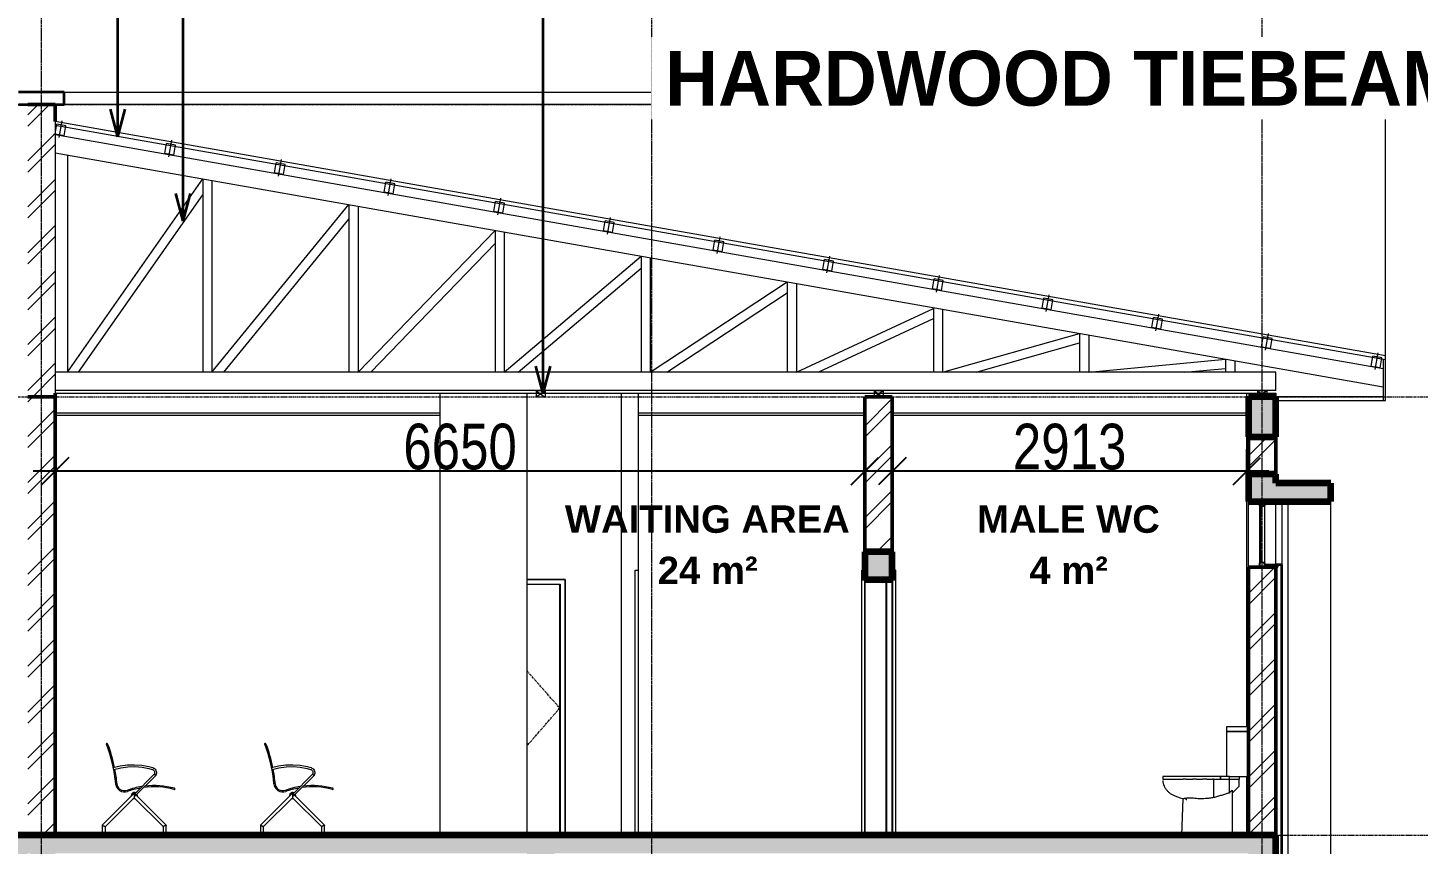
# Model space of a CAD drawing. Header units: millimetres. Extents: x -35190 to 411743, y -233114 to 23872.
# Drawn here: x 113218 to 124636, y -212861 to -206156 of the extents above; entities that cross this region are included whole.
import ezdxf

# ---------------------------------------------------------------- set-up
doc = ezdxf.new("R2010")
doc.units = ezdxf.units.MM
doc.linetypes.add('Centre', pattern=[31.75, 6.35, -4.7625, 15.875, -4.7625])
doc.linetypes.add('Grid Line', pattern=[22.225, 12.7, -3.175, 3.175, -3.175])
for name, color, linetype, lineweight in [('A-ANNO-DIMS', 211, 'Continuous', 9), ('A-AREA-IDEN', 2, 'Continuous', 9), ('A-DETL-GENF', 92, 'Continuous', 18), ('A-DETL-THIN', 151, 'Continuous', 18), ('A-DOOR', 31, 'Continuous', 18), ('A-DOOR-FRAM', 31, 'Continuous', 18), ('A-FLOR-LEVL', 51, 'Continuous', 18), ('A-GLAZ', 151, 'Continuous', 18), ('A-GLAZ-SILL', 1, 'Continuous', 18), ('A-WALL', 113, 'Continuous', 18), ('A-WALL-PATT', 111, 'Continuous', 18), ('G-ANNO-TEXT', 231, 'Continuous', 9), ('I-FURN', 30, 'Continuous', 18), ('P-SANR-FIXT', 6, 'Continuous', 18), ('Q-CASE', 31, 'Continuous', 18), ('S-GRID', 1, 'Continuous', 9)]:
    doc.layers.add(name, color=color, linetype=linetype, lineweight=lineweight)
doc.styles.add('Arial_3', font='arial.ttf', dxfattribs={"width": 0.8, "height": 375})
doc.styles.add('Arial_B', font='arialbd.ttf', dxfattribs={"height": 225})
doc.styles.add('Tempus Sans ITC_B', font='', dxfattribs={"height": 300})
doc.styles.get('Tempus Sans ITC_B').set_extended_font_data('Tempus Sans ITC', bold=True)
doc.dimstyles.new('main_4_5mm', dxfattribs={"dimscale": 304.8, "dimtxt": 382.597275, "dimasz": 0.738189, "dimexe": 0.590551, "dimexo": 0.0625, "dimgap": 0.024606, "dimtad": 1, "dimdec": 0, "dimzin": 0, "dimdsep": 46, "dimtxsty": 'Arial_3', "dimblk1": 'OBLIQUE', "dimblk2": 'OBLIQUE', "dimsah": 1, "dimcen": 0.09, "dimdle": 0.590551, "dimazin": 0, "dimtfac": 1, "dimtdec": 4, "dimtix": 1, "dimtmove": 0, "dimatfit": 3, "dimfxl": 0.590551, "dimfxlon": 1, "dimtvp": 1, "dimtolj": 1, "dimtzin": 0, "dimarcsym": 2})
pattern_1 = [(45, (95014.18, -213760.84), (-188.5854, 188.5854), []), (45, (95014.18, -213475.09), (-188.5854, 188.5854), [])]

# ---------------------------------------------------------------- blocks, each defined once
blk = doc.blocks.new('Casework 1 - Casework 1-478824-Section 3')
at = {"layer": 'Q-CASE'}
for p, q in [((41449, 10170), (41449, 10670)), ((41499, 10690), (41499, 10170)), ((41549, 4200), (41549, 10690))]:
    blk.add_line(p, q, dxfattribs=at)
at = {"layer": 'Q-CASE', "lineweight": 35}
for p, q in [((41499, 10170), (41449, 10170)), ((41449, 10170), (41449, 7950)), ((41499, 6940), (41499, 10170))]:
    blk.add_line(p, q, dxfattribs=at)
blk = doc.blocks.new('Double - Offset 1 - 1200 x 2100mm Sgl Swing-V86-Section 3')
at = {"layer": 'A-DOOR'}
for p, q in [((35568, 10007), (35299, 10007)), ((35568, 7956), (35568, 10007)), ((35299, 7956), (35568, 7956))]:
    blk.add_line(p, q, dxfattribs=at)
at = {"layer": 'A-DOOR', "linetype": 'Centre'}
for p, q in [((35568, 8993), (35299, 9298)), ((35299, 8683), (35568, 8993))]:
    blk.add_line(p, q, dxfattribs=at)
at = {"layer": 'A-DOOR-FRAM'}
for p, q in [((35611, 10050), (35299, 10050)), ((35611, 7950), (35611, 10050)), ((35299, 10010), (35571, 10010)), ((35571, 10010), (35571, 7950))]:
    blk.add_line(p, q, dxfattribs=at)
blk = doc.blocks.new('Waitiing_Room_Seat_-_3St_3749 - Three Seater-552475-Section 3')
at = {"layer": 'I-FURN'}
for p, q in [((32238, 8449), (32069, 8280)), ((32079, 8270), (32250, 8440)), ((32074, 8293), (31811, 8030)), ((31836, 8020), (32074, 8257)), ((32336, 8030), (32074, 8293)), ((32074, 8257), (32311, 8020)), ((31811, 8030), (31811, 7950)), ((31836, 7950), (31836, 8020)), ((32311, 8020), (32311, 7950)), ((32336, 7950), (32336, 8030))]:
    blk.add_line(p, q, dxfattribs=at)
at = {"layer": 'I-FURN', "flags": 128}
for points in [[(31901, 8504), (31958, 8518), (32017, 8526), (32076, 8528), (32135, 8523), (32194, 8512), (32225, 8504)], [(31905, 8489), (31962, 8503), (32020, 8511), (32078, 8513), (32137, 8508), (32194, 8497), (32221, 8489)], [(32221, 8489), (32227, 8487), (32232, 8482), (32237, 8477), (32239, 8471), (32241, 8464), (32240, 8458), (32239, 8453), (32238, 8449)], [(32225, 8504), (32233, 8500), (32240, 8496), (32246, 8490), (32251, 8483), (32254, 8475), (32256, 8467), (32256, 8459), (32254, 8451), (32250, 8440)]]:
    blk.add_lwpolyline(points, dxfattribs=at)
at = {"layer": 'I-FURN'}
for centre, radius, start, end in [((31849, 8698), 5, 111.7381, 171.7381), ((31849, 8698), 5, 111.7381, 171.7381), ((31849, 8698), 5, 111.7381, 171.7381), ((31849, 8698), 5, 21.7381, 201.7381), ((31849, 8698), 5, 111.7381, 171.7381), ((30817, 8286), 1107, 4.385, 21.7381), ((30817, 8286), 1117, 11.3371, 21.7381), ((30817, 8286), 1117, 4.385, 10.5638), ((31993, 8377), 72.8, 184.385, 289.8656), ((31993, 8377), 62.8, 184.385, 289.8656), ((32237, 7700), 656, 98.8765, 109.8656), ((32237, 7700), 646, 100.0938, 109.8656), ((32237, 7700), 646, 75.2727, 97.8385), ((32237, 7700), 656, 75.2727, 96.6426), ((32074, 8275), 25, 62.2954, 180), ((32074, 8275), 25, 180, 195), ((32074, 8275), 25, 255, 285), ((32074, 8275), 25, 0, 27.6553), ((32074, 8275), 25, 345, 0), ((32403, 8330), 5, 255.2727, 75.2727), ((32403, 8330), 5, 300.2727, 0.2727), ((32403, 8330), 5, 300.2727, 0.2727), ((32403, 8330), 5, 300.2727, 0.2727), ((32403, 8330), 5, 300.2727, 0.2727)]:
    blk.add_arc(centre, radius, start, end, dxfattribs=at)
for points in [[(31903, 8496), (31903, 8497), (31903, 8498), (31902, 8499), (31902, 8501), (31902, 8502), (31901, 8503), (31901, 8503), (31901, 8504), (31901, 8504), (31901, 8504)], [(31905, 8489), (31905, 8489), (31905, 8489), (31905, 8490), (31905, 8490), (31905, 8491), (31905, 8492), (31904, 8494), (31904, 8495), (31903, 8496), (31903, 8496)]]:
    blk.add_open_spline(points, degree=3, dxfattribs=at)
for points, knots in [([(32244, 8445), (32243, 8445), (32242, 8446), (32241, 8447), (32240, 8447), (32240, 8448), (32239, 8448), (32238, 8449), (32238, 8449), (32238, 8449)], [-1, -1, -1, -1, -0.9166667, -0.875, -0.8333333, -0.7916667, -0.75, -0.6666667, -0.5555556, -0.5555556, -0.5555556, -0.5555556]), ([(32250, 8440), (32249, 8440), (32249, 8441), (32248, 8441), (32247, 8442), (32246, 8443), (32244, 8444), (32244, 8445)], [-0.4444444, -0.4444444, -0.4444444, -0.4444444, -0.3333333, -0.2222222, -0.1666667, -0.1111111, 0, 0, 0, 0]), ([(32074, 8293), (32074, 8293), (32074, 8292), (32074, 8291), (32074, 8290), (32074, 8289), (32074, 8288), (32074, 8287), (32074, 8286), (32074, 8284), (32074, 8283), (32074, 8281), (32074, 8279), (32074, 8277), (32074, 8275)], [0.5, 0.5, 0.5, 0.5, 0.5833333, 0.625, 0.6666667, 0.7083333, 0.7291667, 0.75, 0.7916667, 0.8333333, 0.8541667, 0.875, 0.9166667, 1, 1, 1, 1]), ([(32074, 8275), (32074, 8273), (32074, 8271), (32074, 8268), (32074, 8266), (32074, 8265), (32074, 8264), (32074, 8263), (32074, 8262), (32074, 8261), (32074, 8260), (32074, 8259), (32074, 8258), (32074, 8257), (32074, 8257)], [0, 0, 0, 0, 0.0833333, 0.125, 0.1666667, 0.1875, 0.2083333, 0.25, 0.2708333, 0.2916667, 0.3333333, 0.375, 0.4166667, 0.5, 0.5, 0.5, 0.5]), ([(31811, 8030), (31811, 8030), (31812, 8030), (31813, 8030), (31815, 8029), (31816, 8028), (31818, 8027), (31821, 8026), (31823, 8025), (31824, 8025)], [0.5, 0.5, 0.5, 0.5, 0.5833333, 0.6666667, 0.75, 0.7916667, 0.8333333, 0.9166667, 1, 1, 1, 1]), ([(31824, 8025), (31825, 8025), (31827, 8024), (31830, 8023), (31832, 8022), (31833, 8021), (31835, 8020), (31836, 8020), (31836, 8020), (31836, 8020)], [0, 0, 0, 0, 0.0833333, 0.1666667, 0.2083333, 0.25, 0.3333333, 0.4166667, 0.5, 0.5, 0.5, 0.5]), ([(32324, 8025), (32323, 8025), (32321, 8024), (32318, 8023), (32316, 8022), (32315, 8021), (32313, 8020), (32312, 8020), (32311, 8020), (32311, 8020)], [0, 0, 0, 0, 0.0833333, 0.1666667, 0.2083333, 0.25, 0.3333333, 0.4166667, 0.5, 0.5, 0.5, 0.5]), ([(32336, 8030), (32336, 8030), (32336, 8030), (32335, 8030), (32333, 8029), (32332, 8028), (32330, 8027), (32327, 8026), (32325, 8025), (32324, 8025)], [0.5, 0.5, 0.5, 0.5, 0.5833333, 0.6666667, 0.75, 0.7916667, 0.8333333, 0.9166667, 1, 1, 1, 1])]:
    blk.add_open_spline(points, degree=3, knots=knots, dxfattribs=at)
blk = doc.blocks.new('Casework 2 - Casework 2-644764-Section 3')
at = {"layer": 'Q-CASE', "lineweight": 35}
for p, q in [((31499, 14050), (31124, 14050)), ((31499, 13950), (31499, 14050)), ((31124, 13950), (31499, 13950))]:
    blk.add_line(p, q, dxfattribs=at)
at = {"layer": 'Q-CASE'}
for p, q in [((31499, 14050), (42444, 14050)), ((42444, 13950), (42444, 14050)), ((42444, 13950), (31499, 13950))]:
    blk.add_line(p, q, dxfattribs=at)
blk = doc.blocks.new('M_Single-Flush - 900 x 2100mm-V89-Section 3')
at = {"layer": 'A-DOOR', "lineweight": 25}
for p, q in [((38248, 10050), (38248, 7950)), ((38299, 7950), (38299, 10050))]:
    blk.add_line(p, q, dxfattribs=at)
at = {"layer": 'A-DOOR-FRAM', "lineweight": 25}
for p, q in [((38049, 10126), (38049, 10050)), ((38074, 10126), (38049, 10126)), ((38049, 10050), (38074, 10050)), ((38324, 10126), (38299, 10126)), ((38299, 10050), (38324, 10050)), ((38324, 10050), (38324, 10126))]:
    blk.add_line(p, q, dxfattribs=at)
at = {"layer": 'A-DOOR-FRAM'}
for p, q in [((38049, 7950), (38049, 10050)), ((38074, 10050), (38074, 7950)), ((38324, 10050), (38324, 7950))]:
    blk.add_line(p, q, dxfattribs=at)
blk = doc.blocks.new('WC Dis w Cistern _7_ - 540 x 360mm-515151-Section 3')
at = {"layer": 'P-SANR-FIXT'}
for p, q in [((41042, 8840), (41042, 8800)), ((41069, 8840), (41042, 8840)), ((41042, 8800), (41042, 8430)), ((41069, 8800), (41042, 8800)), ((41042, 8800), (41069, 8800)), ((41215, 8840), (41069, 8840)), ((41215, 8800), (41069, 8800)), ((41069, 8800), (41215, 8800)), ((41215, 8840), (41224, 8840)), ((41215, 8800), (41215, 8840)), ((41215, 8800), (41224, 8800)), ((41215, 8430), (41215, 8800)), ((41224, 8800), (41215, 8800)), ((40610, 8430), (40521, 8430)), ((40521, 8430), (40521, 8410)), ((40521, 8410), (40610, 8410)), ((40995, 8430), (40610, 8430)), ((40610, 8410), (40687, 8410)), ((40713, 8410), (40687, 8410)), ((40713, 8410), (40766, 8410)), ((40798, 8410), (40766, 8410)), ((40798, 8410), (40847, 8410)), ((40881, 8410), (40847, 8410)), ((40881, 8410), (40928, 8410)), ((40936, 8410), (40928, 8410)), ((40936, 8410), (40936, 8258)), ((40936, 8410), (40950, 8410)), ((40950, 8410), (40995, 8410)), ((40995, 8410), (40995, 8430)), ((40995, 8410), (40998, 8410)), ((41069, 8430), (40998, 8430)), ((40998, 8410), (40998, 8430)), ((40998, 8410), (41051, 8410)), ((41051, 8410), (41065, 8410)), ((41065, 8410), (41148, 8410)), ((41065, 8410), (41065, 8295)), ((41068, 8430), (41069, 8430)), ((41069, 8430), (41215, 8430)), ((41069, 8410), (41069, 8430)), ((41091, 8293), (41148, 8351)), ((41148, 8430), (41148, 8410)), ((41148, 8351), (41148, 8410)), ((41224, 8430), (41215, 8430)), ((40686, 8247), (40673, 7950)), ((41091, 8320), (41091, 7950))]:
    blk.add_line(p, q, dxfattribs=at)
at = {"layer": 'P-SANR-FIXT', "flags": 128}
for points in [[(40521, 8410), (40525, 8410), (40537, 8410), (40556, 8410), (40581, 8410), (40610, 8410)], [(40610, 8274), (40605, 8277), (40600, 8279), (40594, 8282), (40589, 8286), (40584, 8289), (40580, 8292), (40575, 8296), (40570, 8300), (40566, 8304), (40562, 8309), (40558, 8313), (40554, 8318), (40550, 8322), (40547, 8327), (40543, 8332), (40540, 8337), (40538, 8343), (40535, 8348), (40533, 8354), (40530, 8359), (40528, 8365), (40527, 8371), (40525, 8376), (40524, 8382), (40523, 8388), (40522, 8394), (40522, 8397)], [(40686, 8247), (40665, 8253), (40644, 8261), (40623, 8269), (40610, 8274)], [(40718, 8239), (40714, 8240), (40710, 8241)]]:
    blk.add_lwpolyline(points, dxfattribs=at)
at = {"layer": 'P-SANR-FIXT'}
for points, knots in [([(40771, 8252), (40761, 8253), (40745, 8254), (40726, 8253), (40716, 8252), (40708, 8251), (40702, 8250), (40695, 8249), (40689, 8248), (40686, 8247), (40686, 8247), (40687, 8247)], [0, 0, 0, 0, 0.1176471, 0.1764706, 0.2352941, 0.2647059, 0.2941176, 0.3529412, 0.4117647, 0.4705882, 0.5294118, 0.5294118, 0.5294118, 0.5294118]), ([(40936, 8258), (40925, 8256), (40904, 8252), (40865, 8248), (40821, 8247), (40788, 8250), (40771, 8252)], [0, 0, 0, 0, 0.2, 0.4, 0.7, 1, 1, 1, 1])]:
    blk.add_open_spline(points, degree=3, knots=knots, dxfattribs=at)
for points in [[(41003, 8276), (40992, 8273), (40970, 8266), (40947, 8260), (40936, 8258)], [(41065, 8295), (41055, 8292), (41034, 8286), (41013, 8279), (41003, 8276)], [(41091, 8320), (41087, 8316), (41078, 8308), (41070, 8299), (41065, 8295)]]:
    blk.add_open_spline(points, degree=3, dxfattribs=at)
blk = doc.blocks.new('M_Single-Flush - 900 x 2100mm-V90-Section 3')
at = {"layer": 'A-DOOR-FRAM'}
for p, q in [((36186, 7950), (36186, 10126)), ((36186, 10126), (36211, 10126))]:
    blk.add_line(p, q, dxfattribs=at)
blk = doc.blocks.new('Sliding - 2L - SL_6-674563-Section 3')
at = {"layer": 'A-GLAZ'}
h = blk.add_hatch(dxfattribs=at)
h.set_pattern_fill('FP_2', color=256, style=0, pattern_type=2)
h.set_pattern_definition([(45, (12995.35, 6975), (-159.099, 159.099), []), (135, (12995.35, 6975), (-159.099, -159.099), [])])
h.paths.add_polyline_path([(41464, 10150), (41464, 10170), (41359, 10170), (41359, 10150)])
h.paths.add_polyline_path([(41359, 10670), (41464, 10670), (41464, 10690), (41359, 10690)])
at = {"layer": 'A-GLAZ', "lineweight": 25}
for p, q in [((41314, 10690), (41314, 10654)), ((41314, 10654), (41359, 10654)), ((41359, 10654), (41359, 10690)), ((41359, 10690), (41359, 10670)), ((41359, 10670), (41464, 10670)), ((41464, 10670), (41464, 10690)), ((41359, 10186), (41314, 10186)), ((41314, 10186), (41314, 10150)), ((41359, 10150), (41359, 10186)), ((41464, 10170), (41359, 10170)), ((41359, 10170), (41359, 10150)), ((41464, 10150), (41464, 10170)), ((41314, 10150), (41359, 10150)), ((41359, 10150), (41464, 10150))]:
    blk.add_line(p, q, dxfattribs=at)
at = {"layer": 'A-GLAZ'}
for p, q in [((41314, 10654), (41314, 10186)), ((41359, 10186), (41359, 10654))]:
    blk.add_line(p, q, dxfattribs=at)
at = {"layer": 'A-GLAZ-SILL'}
blk.add_line((41324, 10186), (41324, 10654), dxfattribs=at)
blk = doc.blocks.new('_Oblique')
at = {"color": 0, "linetype": 'ByBlock', "lineweight": -2}
blk.add_line((-0.5, -0.5), (0.5, 0.5), dxfattribs=at)
blk = doc.blocks.new('*D1392')
at = {"layer": 'A-ANNO-DIMS', "color": 0, "lineweight": -2, "transparency": 16777216}
for p, q in [((120318, -209958), (120318, -209617)), ((123230, -209958), (123230, -209617)), ((123410, -209797), (120138, -209797))]:
    blk.add_line(p, q, dxfattribs=at)
at = {"layer": 'Defpoints', "color": 0, "transparency": 16777216}
for p in [(120318, -209797), (120318, -209977), (123230, -209977)]:
    blk.add_point(p, dxfattribs=at)
at = {"layer": 'A-ANNO-DIMS', "color": 0, "lineweight": -2, "transparency": 16777216, "xscale": 224.9999999999999, "yscale": 224.9999999999999, "zscale": 224.9999999999999, "rotation": 180}
blk.add_blockref('_Oblique', (120318, -209797), dxfattribs=at)
at = {"layer": 'A-ANNO-DIMS', "color": 0, "lineweight": -2, "transparency": 16777216, "xscale": 224.9999999999999, "yscale": 224.9999999999999, "zscale": 224.9999999999999}
blk.add_blockref('_Oblique', (123230, -209797), dxfattribs=at)
at = {"layer": 'A-ANNO-DIMS', "color": 0, "transparency": 16777216, "insert": (121774, -209598), "char_height": 375, "width": 991.69, "attachment_point": 5, "style": 'Arial_3'}
blk.add_mtext('\\A1;2913', dxfattribs=at)
blk = doc.blocks.new('*D1460')
at = {"layer": 'A-ANNO-DIMS', "color": 0, "lineweight": -2, "transparency": 16777216}
for p, q in [((113443, -209958), (113443, -209617)), ((120093, -209958), (120093, -209617)), ((120273, -209797), (113263, -209797))]:
    blk.add_line(p, q, dxfattribs=at)
at = {"layer": 'Defpoints', "color": 0, "transparency": 16777216}
for p in [(113443, -209797), (113443, -209977), (120093, -209977)]:
    blk.add_point(p, dxfattribs=at)
at = {"layer": 'A-ANNO-DIMS', "color": 0, "lineweight": -2, "transparency": 16777216, "xscale": 224.9999999999999, "yscale": 224.9999999999999, "zscale": 224.9999999999999, "rotation": 180}
blk.add_blockref('_Oblique', (113443, -209797), dxfattribs=at)
at = {"layer": 'A-ANNO-DIMS', "color": 0, "lineweight": -2, "transparency": 16777216, "xscale": 224.9999999999999, "yscale": 224.9999999999999, "zscale": 224.9999999999999}
blk.add_blockref('_Oblique', (120093, -209797), dxfattribs=at)
at = {"layer": 'A-ANNO-DIMS', "color": 0, "transparency": 16777216, "insert": (116768, -209598), "char_height": 375, "width": 991.69, "attachment_point": 5, "style": 'Arial_3'}
blk.add_mtext('\\A1;6650', dxfattribs=at)

msp = doc.modelspace()

# ---------------------------------------------------------------- hatches: boundary and pattern name
at = {"layer": 'A-DETL-GENF'}
h = msp.add_hatch(dxfattribs=at)
h.set_pattern_fill('FP_3', style=0, pattern_type=2)
h.set_pattern_definition([(50, (95014.18, -213760.84), (191.2931, -16.7364), [20.003, -220.028]), (355, (95014.18, -213760.84), (-37.0045, 200.6095), [16.002, -176.022]), (100.451, (95030.13, -213762.23), (154.2901, 183.8728), [17, -186.995]), (46.184, (95014.18, -213707.5), (284.633, -44.1445), [30.004, -330.041]), (96.636, (95037.9, -213711.18), (249.2724, 259.7988), [25.499, -280.492]), (351.184, (95014.18, -213707.5), (249.275, 259.797), [24.003, -264.033]), (21, (95040.85, -213720.83), (159.19475, -107.37875), [20.002, -220.027]), (326, (95040.85, -213720.83), (64.8925, 193.3972), [16.002, -176.022]), (71.451, (95054.12, -213729.78), (224.0884, 86.0174), [17, -186.995]), (37.5, (95014.184, -213760.837), (3.24264, 88.78263), [8.801, -165.087, 8.801, -169.888, -176.689]), (37.5, (95014.184, -213760.837), (3.24264, 88.78263), [-352.577, 8.801, -167.888]), (7.5, (95014.18, -213760.84), (70.16022, 105.18966), [8.801, -93.078, 8.801, -161.087, -67.342]), (7.5, (95014.18, -213760.84), (70.16022, 105.18966), [-271.767, 8.801, -58.541]), (327.5, (94954.71, -213760.84), (142.37024, -6.01556), [8.801, -57.874, 8.801, -199.225, -276.034]), (327.5, (94954.71, -213760.84), (142.37024, -6.01556), [-274.701, 8.801, -267.233]), (317.5, (94928.04, -213760.84), (155.5355, 26.69786), [8.801, -77.876, 8.801, -129.349, -196.024]), (317.5, (94928.04, -213760.84), (155.5355, 26.69786), [-224.828, 8.801, -187.223])])
h.paths.add_polyline_path([(98217.7, -220440.5), (98217.7, -220290.5), (95967.7, -220290.5), (95967.7, -220435.8), (97992.7, -220435.8), (97992.7, -220440.5), (98072.2, -220440.5)])
h.paths.add_polyline_path([(116538.5, -220435.8), (123467.7, -220435.8), (123467.7, -220285.8), (104067.7, -220285.8), (104067.7, -220435.8), (116018.3, -220435.8)])
h.paths.add_polyline_path([(90117.7, -220435.8), (90117.7, -220285.8), (71192.7, -220285.8), (71192.7, -220435.8), (90009.5, -220435.8)])
h.paths.add_polyline_path([(123300.8, -219735.8), (123467.7, -219735.8), (123467.7, -219435.8), (123917.7, -219435.8), (123917.7, -219285.8), (123242.7, -219285.8), (123242.7, -219735.8)])
h.paths.add_polyline_path([(71283.1, -219735.8), (71417.7, -219735.8), (71417.7, -219285.8), (70742.7, -219285.8), (70742.7, -219435.8), (71192.7, -219435.8), (71192.7, -219735.8)])
h.paths.add_polyline_path([(87408.6, -217585.8), (87467.7, -217585.8), (87467.7, -217360.8), (87242.7, -217360.8), (87242.7, -217585.8)])
h.paths.add_polyline_path([(90009.5, -217585.8), (90117.7, -217585.8), (90117.7, -217360.8), (89892.7, -217360.8), (89892.7, -217585.8)])
h.paths.add_polyline_path([(98072.2, -217585.8), (98217.7, -217585.8), (98217.7, -217360.8), (97992.7, -217360.8), (97992.7, -217585.8)])
h.paths.add_polyline_path([(95991.5, -217585.8), (96192.7, -217585.8), (96192.7, -217360.8), (95967.7, -217360.8), (95967.7, -217585.8)])
h.paths.add_polyline_path([(71177.7, -217565.8), (71417.7, -217565.8), (71417.7, -217340.8), (71177.7, -217340.8), (71177.7, -217437)])
h.paths.add_polyline_path([(123300.8, -217545.8), (123467.7, -217545.8), (123467.7, -217320.8), (123242.7, -217320.8), (123242.7, -217545.8)])
h.paths.add_polyline_path([(76567.7, -216985.8), (76567.7, -216685.8), (81217.7, -216685.8), (81217.7, -216985.8), (81442.7, -216985.8), (81442.7, -216685.8), (81462.7, -216685.8), (81462.7, -216985.8), (81667.7, -216985.8), (81667.7, -216685.8), (87242.7, -216685.8), (87242.7, -216985.8), (87467.7, -216985.8), (87467.7, -216685.8), (89892.7, -216685.8), (89892.7, -216985.8), (90117.7, -216985.8), (90117.7, -216535.8), (70742.7, -216535.8), (70742.7, -216685.8), (71192.7, -216685.8), (71192.7, -216985.8), (71417.7, -216985.8), (71417.7, -216685.8), (76067.7, -216685.8), (76067.7, -216985.8)])
h.paths.add_polyline_path([(98072.2, -216985.8), (98217.7, -216985.8), (98217.7, -216535.8), (95967.7, -216535.8), (95967.7, -216985.8), (96192.7, -216985.8), (96192.7, -216685.8), (97992.7, -216685.8), (97992.7, -216985.8)])
h.paths.add_polyline_path([(104292.7, -216985.8), (104292.7, -216685.8), (110092.7, -216685.8), (110092.7, -216985.8), (110317.7, -216985.8), (110317.7, -216685.8), (112992.7, -216685.8), (112992.7, -216985.8), (113217.7, -216985.8), (113217.7, -216685.8), (113237.7, -216685.8), (113237.7, -216985.8), (113442.7, -216985.8), (113442.7, -216685.8), (123242.7, -216685.8), (123242.7, -216985.8), (123467.7, -216985.8), (123467.7, -216685.8), (123917.7, -216685.8), (123917.7, -216535.8), (104067.7, -216535.8), (104067.7, -216985.8)])
h.paths.add_polyline_path([(98217.7, -213835.8), (98217.7, -213610.8), (97992.7, -213610.8), (97992.7, -213835.8), (98072.2, -213835.8)])
h.paths.add_polyline_path([(96192.7, -213835.8), (96192.7, -213610.8), (95967.7, -213610.8), (95967.7, -213835.8), (95991.5, -213835.8)])
h.paths.add_polyline_path([(123467.7, -213795.8), (123467.7, -213570.8), (123242.7, -213570.8), (123242.7, -213795.8), (123300.8, -213795.8)])
h.paths.add_polyline_path([(71192.7, -213795.8), (71417.7, -213795.8), (71417.7, -213570.8), (71192.7, -213570.8)])
h.paths.add_polyline_path([(90117.7, -213795.8), (90117.7, -213570.8), (89892.7, -213570.8), (89892.7, -213795.8), (90009.5, -213795.8)])
h.paths.add_polyline_path([(117542.7, -213235.8), (117542.7, -212935.8), (123242.7, -212935.8), (123242.7, -213235.8), (123467.7, -213235.8), (123467.7, -212785.8), (104067.7, -212785.8), (104067.7, -213235.8), (104292.7, -213235.8), (104292.7, -212935.8), (109955.2, -212935.8), (109955.2, -213235.8), (110455.2, -213235.8), (110455.2, -212935.8), (112992.7, -212935.8), (112992.7, -213235.8), (113217.7, -213235.8), (113217.7, -212935.8), (113237.7, -212935.8), (113237.7, -213235.8), (113442.7, -213235.8), (113442.7, -212935.8), (117317.7, -212935.8), (117317.7, -213235.8)])
h.paths.add_polyline_path([(76067.7, -213235.8), (76567.7, -213235.8), (76567.7, -212935.8), (81217.7, -212935.8), (81217.7, -213235.8), (81442.7, -213235.8), (81442.7, -212935.8), (81462.7, -212935.8), (81462.7, -213235.8), (81667.7, -213235.8), (81667.7, -212935.8), (89892.7, -212935.8), (89892.7, -213235.8), (90117.7, -213235.8), (90117.7, -212785.8), (71192.7, -212785.8), (71192.7, -213235.8), (71417.7, -213235.8), (71417.7, -212935.8), (76067.7, -212935.8)])
h.paths.add_polyline_path([(98072.2, -213235.8), (98217.7, -213235.8), (98217.7, -212785.8), (95967.7, -212785.8), (95967.7, -213235.8), (96192.7, -213235.8), (96192.7, -212935.8), (97992.7, -212935.8), (97992.7, -213235.8)])
h.paths.add_polyline_path([(120317.7, -210685.8), (120317.7, -210460.8), (120092.7, -210460.8), (120092.7, -210685.8)])
h.paths.add_polyline_path([(98217.7, -210085.8), (98217.7, -209860.8), (97992.7, -209860.8), (97992.7, -210085.8)])
h.paths.add_polyline_path([(96192.7, -210085.8), (96192.7, -209860.8), (95967.7, -209860.8), (95967.7, -210085.8)])
h.paths.add_polyline_path([(89892.7, -210085.8), (90117.7, -210085.8), (90117.7, -209860.8), (89892.7, -209860.8)])
h.paths.add_polyline_path([(123821, -210045.8), (123917.7, -210045.8), (123917.7, -209895.8), (123467.7, -209895.8), (123467.7, -209820.8), (123242.7, -209820.8), (123242.7, -210045.8), (123300.8, -210045.8)])
h.paths.add_polyline_path([(70742.7, -210045.8), (71417.7, -210045.8), (71417.7, -209820.8), (71192.7, -209820.8), (71192.7, -209895.8), (70742.7, -209895.8)])
h.paths.add_polyline_path([(123467.7, -209515.8), (123467.7, -209185.8), (123242.7, -209185.8), (123242.7, -209515.8)])
h.paths.add_polyline_path([(71417.7, -209515.8), (71417.7, -209185.8), (71192.7, -209185.8), (71192.7, -209515.8)])
at = {"layer": 'A-WALL-PATT'}
h = msp.add_hatch(dxfattribs=at)
h.set_pattern_fill('FP_1', style=0, pattern_type=2)
h.set_pattern_definition(pattern_1)
h.paths.add_polyline_path([(113417.4, -209185.8), (113442.7, -209185.8), (113442.7, -206785.8), (113217.7, -206785.8), (113217.7, -209185.8)])
h = msp.add_hatch(dxfattribs=at)
h.set_pattern_fill('FP_1', style=0, pattern_type=2)
h.set_pattern_definition(pattern_1)
h.paths.add_polyline_path([(113237.7, -212785.8), (113442.7, -212785.8), (113442.7, -209185.8), (113217.7, -209185.8), (113217.7, -212785.8)])
h = msp.add_hatch(dxfattribs=at)
h.set_pattern_fill('FP_1', style=0, pattern_type=2)
h.set_pattern_definition(pattern_1)
h.paths.add_polyline_path([(120317.7, -210460.8), (120317.7, -209185.8), (120092.7, -209185.8), (120092.7, -210460.8)])
h = msp.add_hatch(dxfattribs=at)
h.set_pattern_fill('FP_1', style=0, pattern_type=2)
h.set_pattern_definition(pattern_1)
h.paths.add_polyline_path([(123467.7, -212785.8), (123467.7, -210585.8), (123242.7, -210585.8), (123242.7, -212785.8), (123300.8, -212785.8)])
h.paths.add_polyline_path([(123300.8, -209820.8), (123467.7, -209820.8), (123467.7, -209515.8), (123242.7, -209515.8), (123242.7, -209820.8)])

# ---------------------------------------------------------------- linework, layer by layer
at = {"layer": 'A-DETL-THIN'}
for p, q in [((113442.7, -206924.8), (113442.7, -209155.8)), ((124367.7, -208851.2), (113442.7, -206924.8)), ((113442.7, -207031), (113457.5, -206947.3)), ((113442.7, -206954.8), (124367.7, -208881.2)), ((113531.4, -206960.3), (113457.5, -206947.3)), ((113476.2, -207057.2), (113500.5, -206919.3)), ((113516.6, -207044), (113531.4, -206960.3)), ((113429.7, -207028.7), (124348, -208953.9)), ((113516.6, -207044), (113442.7, -207031)), ((114343.4, -207189.8), (114358.1, -207106.1)), ((114432, -207119.1), (114358.1, -207106.1)), ((114376.8, -207216), (114401.1, -207078.1)), ((114417.2, -207202.8), (114432, -207119.1)), ((113442.7, -207183.3), (124348, -209106.2)), ((113542.7, -207200.9), (113542.7, -208985.8)), ((114417.2, -207202.8), (114343.4, -207189.8)), ((115277.5, -207374.8), (115301.8, -207236.9)), ((115244, -207348.6), (115258.8, -207264.9)), ((115317.9, -207361.6), (115244, -207348.6)), ((115332.6, -207277.9), (115258.8, -207264.9)), ((115317.9, -207361.6), (115332.6, -207277.9)), ((113542.7, -208985.8), (114655.2, -207397.1)), ((114655.2, -207397.1), (114655.2, -208985.8)), ((114730.2, -207410.3), (114730.2, -208985.8)), ((116144.6, -207507.4), (116159.4, -207423.7)), ((116233.2, -207436.7), (116159.4, -207423.7)), ((116178.1, -207533.6), (116202.4, -207395.7)), ((116218.5, -207520.4), (116233.2, -207436.7)), ((113634.3, -208985.8), (114655.2, -207527.9)), ((116218.5, -207520.4), (116144.6, -207507.4)), ((117045.3, -207666.2), (117060, -207582.5)), ((117133.9, -207595.5), (117060, -207582.5)), ((117078.7, -207692.4), (117103, -207554.5)), ((114730.2, -208985.8), (115855.2, -207608.7)), ((115855.2, -207608.7), (115855.2, -208985.8)), ((115930.2, -207621.9), (115930.2, -208985.8)), ((117119.1, -207679.2), (117045.3, -207666.2)), ((117119.1, -207679.2), (117133.9, -207595.5)), ((114827.1, -208985.8), (115855.2, -207727.2)), ((117945.9, -207825), (117960.6, -207741.3)), ((118034.5, -207754.3), (117960.6, -207741.3)), ((117979.3, -207851.2), (118003.7, -207713.4)), ((118019.7, -207838), (118034.5, -207754.3)), ((115930.2, -208985.8), (117055.2, -207820.3)), ((117055.2, -207820.3), (117055.2, -208985.8)), ((117130.2, -207833.5), (117130.2, -208985.8)), ((118019.7, -207838), (117945.9, -207825)), ((118846.5, -207983.8), (118861.3, -207900.1)), ((118935.1, -207913.1), (118861.3, -207900.1)), ((118880, -208010), (118904.3, -207872.2)), ((118920.4, -207996.8), (118935.1, -207913.1)), ((116034.5, -208985.8), (117055.2, -207928.3)), ((117130.2, -208985.8), (118255.2, -208031.9)), ((118255.2, -208031.9), (118255.2, -208985.8)), ((118920.4, -207996.8), (118846.5, -207983.8)), ((119780.6, -208168.8), (119804.9, -208031)), ((117246.2, -208985.8), (118255.2, -208130.2)), ((118330.2, -208045.1), (118330.2, -208985.8)), ((119747.1, -208142.6), (119761.9, -208058.9)), ((119821, -208155.7), (119747.1, -208142.6)), ((119835.8, -208071.9), (119761.9, -208058.9)), ((119821, -208155.7), (119835.8, -208071.9)), ((118330.2, -208985.8), (119455.2, -208243.5)), ((119455.2, -208243.5), (119455.2, -208985.8)), ((119530.2, -208256.7), (119530.2, -208985.8)), ((120647.8, -208301.4), (120662.5, -208217.7)), ((120736.4, -208230.7), (120662.5, -208217.7)), ((120681.2, -208327.6), (120705.5, -208189.8)), ((120721.6, -208314.5), (120736.4, -208230.7)), ((118466.4, -208985.8), (119455.2, -208333.3)), ((120721.6, -208314.5), (120647.8, -208301.4)), ((121548.4, -208460.2), (121563.2, -208376.5)), ((121637, -208389.6), (121563.2, -208376.5)), ((121581.9, -208486.4), (121606.2, -208348.6)), ((119530.2, -208985.8), (120655.2, -208461.2)), ((120655.2, -208455.1), (120655.2, -208985.8)), ((120730.2, -208468.3), (120730.2, -208985.8)), ((121622.3, -208473.3), (121548.4, -208460.2)), ((121622.3, -208473.3), (121637, -208389.6)), ((119707.7, -208985.8), (120655.2, -208544)), ((122449, -208619), (122463.8, -208535.3)), ((122537.6, -208548.4), (122463.8, -208535.3)), ((122482.5, -208645.3), (122506.8, -208507.4)), ((122522.9, -208632.1), (122537.6, -208548.4)), ((120730.2, -208985.8), (121855.2, -208666.7)), ((121855.2, -208666.7), (121855.2, -208985.8)), ((121930.2, -208679.9), (121930.2, -208985.8)), ((122522.9, -208632.1), (122449, -208619)), ((123349.7, -208777.8), (123364.4, -208694.1)), ((123438.3, -208707.2), (123364.4, -208694.1)), ((123383.1, -208804.1), (123407.4, -208666.2)), ((123423.5, -208790.9), (123438.3, -208707.2)), ((121005, -208985.8), (121855.2, -208744.6)), ((123423.5, -208790.9), (123349.7, -208777.8)), ((124283.7, -208962.9), (124308.1, -208825)), ((121930.2, -208985.8), (123055.2, -208878.3)), ((122718.1, -208985.8), (123055.2, -208953.6)), ((123055.2, -208878.3), (123055.2, -208985.8)), ((123130.2, -208891.5), (123130.2, -208985.8)), ((124250.3, -208936.7), (124265, -208852.9)), ((124324.1, -208949.7), (124250.3, -208936.7)), ((124338.9, -208866), (124265, -208852.9)), ((124324.1, -208949.7), (124338.9, -208866)), ((124348, -208877.7), (124348, -209215.8)), ((124367.7, -209215.8), (124367.7, -208851.2)), ((123467.7, -208985.8), (113442.7, -208985.8)), ((123467.7, -209135.8), (123467.7, -208985.8)), ((123467.7, -209135.8), (113442.7, -209135.8)), ((113442.7, -209155.8), (123467.7, -209155.8)), ((117467.7, -209138.9), (117392.7, -209138.9)), ((117392.7, -209138.9), (117392.7, -209188.9)), ((117392.7, -209138.9), (117467.7, -209188.9)), ((117467.7, -209138.9), (117392.7, -209188.9)), ((117467.7, -209138.9), (117467.7, -209188.9)), ((120242.7, -209138.9), (120167.7, -209138.9)), ((120167.7, -209138.9), (120167.7, -209188.9)), ((120167.7, -209138.9), (120242.7, -209188.9)), ((120242.7, -209138.9), (120167.7, -209188.9)), ((120242.7, -209138.9), (120242.7, -209188.9)), ((123392.7, -209138.9), (123317.7, -209138.9)), ((123317.7, -209138.9), (123317.7, -209188.9)), ((123317.7, -209138.9), (123392.7, -209188.9)), ((123392.7, -209138.9), (123317.7, -209188.9)), ((123392.7, -209138.9), (123392.7, -209188.9)), ((123467.7, -209155.8), (123467.7, -209185.8)), ((117467.7, -209188.9), (117397.2, -209188.9)), ((120242.7, -209188.9), (120172.2, -209188.9)), ((123392.7, -209188.9), (123322.2, -209188.9)), ((124348, -209185.8), (123467.7, -209185.8)), ((123467.7, -209215.8), (124367.7, -209215.8)), ((113442.7, -209318.9), (116601.1, -209318.9)), ((113442.7, -209338.9), (116601.1, -209338.9)), ((118230.2, -209318.9), (120092.7, -209318.9)), ((118230.2, -209338.9), (120092.7, -209338.9)), ((120317.7, -209318.9), (123242.7, -209318.9)), ((120317.7, -209338.9), (123242.7, -209338.9))]:
    msp.add_line(p, q, dxfattribs=at)
at = {"layer": 'A-DETL-THIN', "lineweight": 100}
for p, q in [((123242.7, -209185.8), (123242.7, -209515.8)), ((123467.7, -209185.8), (123242.7, -209185.8)), ((123467.7, -209515.8), (123467.7, -209185.8)), ((123242.7, -209515.8), (123467.7, -209515.8)), ((123467.7, -209820.8), (123242.7, -209820.8)), ((123242.7, -209820.8), (123242.7, -210045.8)), ((123467.7, -209895.8), (123467.7, -209820.8)), ((123917.7, -209895.8), (123467.7, -209895.8)), ((123917.7, -210045.8), (123917.7, -209895.8)), ((123242.7, -210045.8), (123917.7, -210045.8)), ((120317.7, -210460.8), (120092.7, -210460.8)), ((120092.7, -210460.8), (120092.7, -210685.8)), ((120317.7, -210685.8), (120317.7, -210460.8)), ((120092.7, -210685.8), (120317.7, -210685.8)), ((123467.7, -212785.8), (104067.7, -212785.8)), ((123467.7, -213235.8), (123467.7, -212785.8))]:
    msp.add_line(p, q, dxfattribs=at)
at = {"layer": 'A-FLOR-LEVL', "linetype": 'Centre', "lineweight": 9}
for p, q in [((66423.6, -206785.8), (130357.1, -206785.8)), ((66423.6, -209185.8), (130357.1, -209185.8)), ((66423.6, -212785.8), (130357.1, -212785.8))]:
    msp.add_line(p, q, dxfattribs=at)
at = {"layer": 'A-WALL', "lineweight": 50}
for p, q in [((113442.7, -206785.8), (113217.7, -206785.8)), ((113442.7, -206924.8), (113442.7, -206785.8)), ((113442.7, -212785.8), (113442.7, -209155.8)), ((113442.7, -209185.8), (113217.7, -209185.8)), ((120317.7, -209185.8), (120092.7, -209185.8)), ((120092.7, -209185.8), (120092.7, -210460.8)), ((120317.7, -210460.8), (120317.7, -209185.8)), ((123242.7, -209515.8), (123242.7, -209820.8)), ((123467.7, -209820.8), (123467.7, -209515.8)), ((123242.7, -210585.8), (123242.7, -212785.8)), ((123467.7, -210585.8), (123242.7, -210585.8)), ((123467.7, -212785.8), (123467.7, -210585.8))]:
    msp.add_line(p, q, dxfattribs=at)
at = {"layer": 'A-WALL'}
for p, q in [((124367.7, -208851.2), (124367.7, -206785.8)), ((116601.1, -209155.8), (116601.1, -212785.8)), ((117317.7, -212785.8), (117317.7, -209155.8)), ((118092.7, -212785.8), (118092.7, -209155.8)), ((118230.2, -209155.8), (118230.2, -212785.8)), ((123230.2, -211895.8), (123230.2, -209155.8)), ((123242.7, -209185.8), (123230.2, -209185.8)), ((123242.7, -210585.8), (123242.7, -210045.8)), ((123917.7, -216535.8), (123917.7, -210045.8)), ((117317.7, -210685.8), (117630.2, -210685.8)), ((117630.2, -210685.8), (117630.2, -212785.8)), ((120092.7, -212785.8), (120092.7, -210685.8)), ((123230.2, -212785.8), (123230.2, -212305.8))]:
    msp.add_line(p, q, dxfattribs=at)
at = {"layer": 'G-ANNO-TEXT', "color": 10, "lineweight": 35}
for p, q in [((113957, -207050.7), (113957, -197515.9)), ((114492.7, -207743.1), (114492.7, -200461.3)), ((117451, -209159.9), (117451, -202780.5)), ((113957, -207050.7), (113896.7, -206825.7)), ((113957, -207050.7), (114017.3, -206825.7)), ((114492.7, -207743.1), (114432.4, -207518.1)), ((114492.7, -207743.1), (114553, -207518.1)), ((117451, -209159.9), (117390.7, -208934.9)), ((117451, -209159.9), (117511.3, -208934.9))]:
    msp.add_line(p, q, dxfattribs=at)
at = {"layer": 'S-GRID', "linetype": 'Grid Line'}
for p, q in [((113330.2, -221040.6), (113330.2, -202607.3)), ((118342.7, -221040.6), (118342.7, -202607.3)), ((123355.2, -221040.6), (123355.2, -202607.3))]:
    msp.add_line(p, q, dxfattribs=at)

# ---------------------------------------------------------------- block references
at = {"layer": 'A-DOOR'}
for name in ['M_Single-Flush - 900 x 2100mm-V90-Section 3', 'M_Single-Flush - 900 x 2100mm-V89-Section 3']:
    msp.add_blockref(name, (82018.8, -220735.8), dxfattribs=at)
at = {"layer": 'A-DOOR', "linetype": 'Centre'}
msp.add_blockref('Double - Offset 1 - 1200 x 2100mm Sgl Swing-V86-Section 3', (82018.8, -220735.8), dxfattribs=at)
at = {"layer": 'A-GLAZ-SILL'}
msp.add_blockref('Sliding - 2L - SL_6-674563-Section 3', (82018.8, -220735.8), dxfattribs=at)
at = {"layer": 'I-FURN'}
for p in [(82018.8, -220735.8), (83318.8, -220735.8)]:
    msp.add_blockref('Waitiing_Room_Seat_-_3St_3749 - Three Seater-552475-Section 3', p, dxfattribs=at)
at = {"layer": 'P-SANR-FIXT'}
msp.add_blockref('WC Dis w Cistern _7_ - 540 x 360mm-515151-Section 3', (82018.8, -220735.8), dxfattribs=at)
at = {"layer": 'Q-CASE'}
for name in ['Casework 2 - Casework 2-644764-Section 3', 'Casework 1 - Casework 1-478824-Section 3']:
    msp.add_blockref(name, (82018.8, -220735.8), dxfattribs=at)

# ---------------------------------------------------------------- texts
at = {"layer": 'A-AREA-IDEN', "char_height": 225, "attachment_point": 1, "style": 'Arial_B'}
for s, insert, width in [('WAITING AREA', (117629, -210078.8), 2856.012), ('MALE WC', (121013.4, -210078.8), 1833.86), ('24 m²', (118390.6, -210499.7), 1010.126), ('4 m²', (121442.4, -210499.7), 793.671)]:
    msp.add_mtext(s, dxfattribs=dict(at, insert=insert, width=width))

# ---------------------------------------------------------------- dimensions: what is measured, and where the dimension line sits
at = {"layer": 'A-ANNO-DIMS'}
for base, p1, p2, override, picture, middle in [((113442.7, -209796.7), (120092.7, -209976.7), (113442.7, -209976.7), {"dimpost": '<>', "dimfxl": 6650}, '*D1460', (116767.7, -209597.8)), ((120317.7424148, -209796.7360778), (123230.2424148, -209976.7360778), (120317.7424148, -209976.7360778), {"dimpost": '<>', "dimfxl": 2912.5}, '*D1392', (121773.9924148, -209597.6433084))]:
    dim = msp.add_linear_dim(base=base, p1=p1, p2=p2, dimstyle='main_4_5mm', override=override, dxfattribs=at)
    dim.commit()
    dim.dimension.update_dxf_attribs({"geometry": picture, "text_midpoint": middle})

# ---------------------------------------------------------------- next in the draw order: texts
at = {"layer": 'G-ANNO-TEXT', "color": 7, "lineweight": 35, "insert": (118452.3, -206345.7), "char_height": 450, "width": 8068.985, "attachment_point": 1, "style": 'Tempus Sans ITC_B', "bg_fill": 3, "box_fill_scale": 1.25, "bg_fill_color": 256, "bg_fill_true_color": 13158600, "bg_fill_transparency": 0}
msp.add_mtext('HARDWOOD TIEBEAM', dxfattribs=at)

doc.saveas('drawing.dxf')
